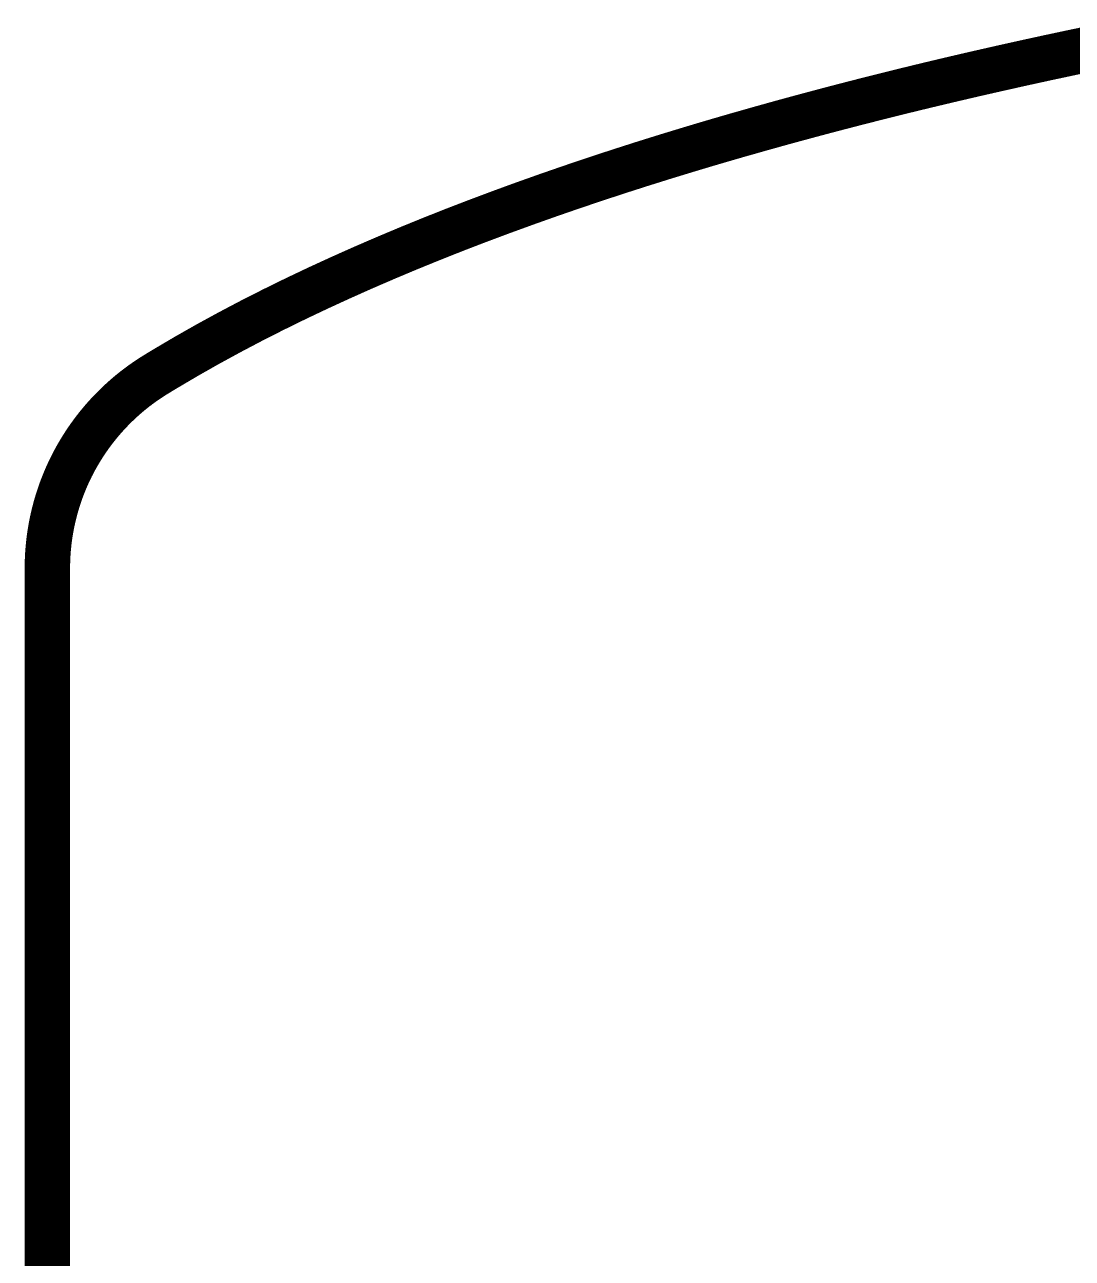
# Model space of a CAD drawing. Extents: x -0.2 to 60.2, y -0.2 to 22.2.
# Drawn here: x -0.2 to 9.02, y 9.88 to 20.73 of the extents above; entities that cross this region are included whole.
import ezdxf

# ---------------------------------------------------------------- set-up
doc = ezdxf.new("R2010")
doc.units = 0
doc.layers.add('20', color=7, linetype='CONTINUOUS')

msp = doc.modelspace()

# ---------------------------------------------------------------- linework, layer by layer
at = {"layer": '20', "const_width": 0.4}
for points in [[(9.2339, 20.534), (9.0207, 20.4894)], [(8.8077, 20.444), (8.5949, 20.3975)], [(9.0207, 20.4894), (8.8077, 20.444)], [(8.3823, 20.3501), (8.1699, 20.3018)], [(8.5949, 20.3975), (8.3823, 20.3501)], [(7.9577, 20.2524), (7.7458, 20.202)], [(8.1699, 20.3018), (7.9577, 20.2524)], [(7.3229, 20.098), (7.112, 20.0444)], [(7.5342, 20.1506), (7.3229, 20.098)], [(7.7458, 20.202), (7.5342, 20.1506)], [(6.9013, 19.9896), (6.6911, 19.9337)], [(7.112, 20.0444), (6.9013, 19.9896)], [(6.6911, 19.9337), (6.4812, 19.8767)], [(6.2717, 19.8184), (6.0625, 19.7589)], [(6.4812, 19.8767), (6.2717, 19.8184)], [(5.8538, 19.6982), (5.6455, 19.636)], [(6.0625, 19.7589), (5.8538, 19.6982)], [(5.4375, 19.5725), (5.23, 19.5076)], [(5.6455, 19.636), (5.4375, 19.5725)], [(5.23, 19.5076), (5.0229, 19.4412)], [(4.8162, 19.3732), (4.61, 19.3037)], [(5.0229, 19.4412), (4.8162, 19.3732)], [(4.4043, 19.2325), (4.199, 19.1596)], [(4.61, 19.3037), (4.4043, 19.2325)], [(4.199, 19.1596), (3.9942, 19.085)], [(3.9942, 19.085), (3.7899, 19.0085)], [(3.5862, 18.9302), (3.3833, 18.8498)], [(3.7899, 19.0085), (3.5862, 18.9302)], [(3.3833, 18.8498), (3.1811, 18.7675)], [(3.1811, 18.7675), (2.9799, 18.683)], [(2.7796, 18.5965), (2.5804, 18.5077)], [(2.9799, 18.683), (2.7796, 18.5965)], [(2.5804, 18.5077), (2.3823, 18.4167)], [(2.3823, 18.4167), (2.1854, 18.3233)], [(2.1854, 18.3233), (1.9897, 18.2274)], [(1.9897, 18.2274), (1.7954, 18.1288)], [(1.7954, 18.1288), (1.6026, 18.0273)], [(1.6026, 18.0273), (1.4112, 17.9229)], [(1.4112, 17.9229), (1.2215, 17.8152)], [(1.2215, 17.8152), (1.0334, 17.7043)], [(0.8706, 17.602), (0.8652, 17.5983)], [(0.876, 17.6057), (0.8706, 17.602)], [(0.8814, 17.6093), (0.876, 17.6057)], [(0.8869, 17.613), (0.8814, 17.6093)], [(0.8923, 17.6166), (0.8869, 17.613)], [(0.8978, 17.6203), (0.8923, 17.6166)], [(0.9032, 17.6239), (0.8978, 17.6203)], [(0.9087, 17.6274), (0.9032, 17.6239)], [(0.9142, 17.631), (0.9087, 17.6274)], [(0.9196, 17.6345), (0.9142, 17.631)], [(0.9251, 17.638), (0.9196, 17.6345)], [(0.9306, 17.6415), (0.9251, 17.638)], [(0.9361, 17.645), (0.9306, 17.6415)], [(0.9416, 17.6484), (0.9361, 17.645)], [(0.9471, 17.6518), (0.9416, 17.6484)], [(0.9527, 17.6553), (0.9471, 17.6518)], [(1.0334, 17.7043), (0.9527, 17.6553)], [(0.7276, 17.4945), (0.7225, 17.4902)], [(0.7328, 17.4988), (0.7276, 17.4945)], [(0.738, 17.503), (0.7328, 17.4988)], [(0.7432, 17.5071), (0.738, 17.503)], [(0.7484, 17.5114), (0.7432, 17.5071)], [(0.7536, 17.5155), (0.7484, 17.5114)], [(0.7588, 17.5197), (0.7536, 17.5155)], [(0.764, 17.5237), (0.7588, 17.5197)], [(0.7692, 17.5279), (0.764, 17.5237)], [(0.7745, 17.532), (0.7692, 17.5279)], [(0.7798, 17.536), (0.7745, 17.532)], [(0.785, 17.5401), (0.7798, 17.536)], [(0.7903, 17.5441), (0.785, 17.5401)], [(0.8009, 17.5521), (0.7903, 17.5441)], [(0.8062, 17.5561), (0.8009, 17.5521)], [(0.8115, 17.56), (0.8062, 17.5561)], [(0.8222, 17.5678), (0.8115, 17.56)], [(0.8275, 17.5717), (0.8222, 17.5678)], [(0.8329, 17.5755), (0.8275, 17.5717)], [(0.8382, 17.5794), (0.8329, 17.5755)], [(0.8436, 17.5832), (0.8382, 17.5794)], [(0.849, 17.587), (0.8436, 17.5832)], [(0.8544, 17.5908), (0.849, 17.587)], [(0.8598, 17.5946), (0.8544, 17.5908)], [(0.8652, 17.5983), (0.8598, 17.5946)], [(0.6072, 17.3867), (0.6024, 17.382)], [(0.6121, 17.3915), (0.6072, 17.3867)], [(0.617, 17.3962), (0.6121, 17.3915)], [(0.6219, 17.4008), (0.617, 17.3962)], [(0.6268, 17.4055), (0.6219, 17.4008)], [(0.6317, 17.4101), (0.6268, 17.4055)], [(0.6367, 17.4147), (0.6317, 17.4101)], [(0.6416, 17.4193), (0.6367, 17.4147)], [(0.6466, 17.4239), (0.6416, 17.4193)], [(0.6515, 17.4285), (0.6466, 17.4239)], [(0.6565, 17.433), (0.6515, 17.4285)], [(0.6615, 17.4375), (0.6565, 17.433)], [(0.6716, 17.4465), (0.6615, 17.4375)], [(0.6816, 17.4554), (0.6716, 17.4465)], [(0.6867, 17.4598), (0.6816, 17.4554)], [(0.6969, 17.4686), (0.6867, 17.4598)], [(0.7071, 17.4773), (0.6969, 17.4686)], [(0.7122, 17.4817), (0.7071, 17.4773)], [(0.7173, 17.486), (0.7122, 17.4817)], [(0.7225, 17.4902), (0.7173, 17.486)], [(0.5037, 17.2784), (0.4992, 17.2733)], [(0.5082, 17.2836), (0.5037, 17.2784)], [(0.5128, 17.2887), (0.5082, 17.2836)], [(0.5174, 17.2937), (0.5128, 17.2887)], [(0.522, 17.2988), (0.5174, 17.2937)], [(0.5266, 17.3038), (0.522, 17.2988)], [(0.5312, 17.3088), (0.5266, 17.3038)], [(0.5359, 17.3139), (0.5312, 17.3088)], [(0.5405, 17.3189), (0.5359, 17.3139)], [(0.5452, 17.3238), (0.5405, 17.3189)], [(0.5499, 17.3287), (0.5452, 17.3238)], [(0.5546, 17.3337), (0.5499, 17.3287)], [(0.5593, 17.3386), (0.5546, 17.3337)], [(0.564, 17.3435), (0.5593, 17.3386)], [(0.5687, 17.3484), (0.564, 17.3435)], [(0.5735, 17.3532), (0.5687, 17.3484)], [(0.5783, 17.3581), (0.5735, 17.3532)], [(0.5831, 17.3629), (0.5783, 17.3581)], [(0.5879, 17.3677), (0.5831, 17.3629)], [(0.5927, 17.3725), (0.5879, 17.3677)], [(0.5975, 17.3773), (0.5927, 17.3725)], [(0.6024, 17.382), (0.5975, 17.3773)], [(0.412, 17.1672), (0.4078, 17.1618)], [(0.4162, 17.1727), (0.412, 17.1672)], [(0.4204, 17.1781), (0.4162, 17.1727)], [(0.4246, 17.1836), (0.4204, 17.1781)], [(0.4289, 17.189), (0.4246, 17.1836)], [(0.4331, 17.1944), (0.4289, 17.189)], [(0.4374, 17.1998), (0.4331, 17.1944)], [(0.4417, 17.2051), (0.4374, 17.1998)], [(0.446, 17.2105), (0.4417, 17.2051)], [(0.4504, 17.2158), (0.446, 17.2105)], [(0.4547, 17.2211), (0.4504, 17.2158)], [(0.4591, 17.2264), (0.4547, 17.2211)], [(0.4635, 17.2317), (0.4591, 17.2264)], [(0.4679, 17.237), (0.4635, 17.2317)], [(0.4723, 17.2422), (0.4679, 17.237)], [(0.4767, 17.2474), (0.4723, 17.2422)], [(0.4812, 17.2526), (0.4767, 17.2474)], [(0.4857, 17.2579), (0.4812, 17.2526)], [(0.4901, 17.263), (0.4857, 17.2579)], [(0.4946, 17.2682), (0.4901, 17.263)], [(0.4992, 17.2733), (0.4946, 17.2682)], [(0.3357, 17.0605), (0.3319, 17.0548)], [(0.3396, 17.0663), (0.3357, 17.0605)], [(0.3435, 17.0721), (0.3396, 17.0663)], [(0.3473, 17.0778), (0.3435, 17.0721)], [(0.3512, 17.0834), (0.3473, 17.0778)], [(0.3552, 17.0892), (0.3512, 17.0834)], [(0.3591, 17.0948), (0.3552, 17.0892)], [(0.3631, 17.1005), (0.3591, 17.0948)], [(0.367, 17.1061), (0.3631, 17.1005)], [(0.371, 17.1118), (0.367, 17.1061)], [(0.375, 17.1174), (0.371, 17.1118)], [(0.3791, 17.1229), (0.375, 17.1174)], [(0.3831, 17.1286), (0.3791, 17.1229)], [(0.3872, 17.1341), (0.3831, 17.1286)], [(0.3913, 17.1397), (0.3872, 17.1341)], [(0.3954, 17.1452), (0.3913, 17.1397)], [(0.3995, 17.1508), (0.3954, 17.1452)], [(0.4036, 17.1562), (0.3995, 17.1508)], [(0.4078, 17.1618), (0.4036, 17.1562)], [(0.2665, 16.9489), (0.2631, 16.9428)], [(0.27, 16.9549), (0.2665, 16.9489)], [(0.2734, 16.9609), (0.27, 16.9549)], [(0.2769, 16.9668), (0.2734, 16.9609)], [(0.2805, 16.9728), (0.2769, 16.9668)], [(0.284, 16.9787), (0.2805, 16.9728)], [(0.2876, 16.9847), (0.284, 16.9787)], [(0.2912, 16.9906), (0.2876, 16.9847)], [(0.2948, 16.9965), (0.2912, 16.9906)], [(0.2984, 17.0023), (0.2948, 16.9965)], [(0.302, 17.0083), (0.2984, 17.0023)], [(0.3057, 17.0141), (0.302, 17.0083)], [(0.3094, 17.02), (0.3057, 17.0141)], [(0.3131, 17.0258), (0.3094, 17.02)], [(0.3168, 17.0316), (0.3131, 17.0258)], [(0.3206, 17.0374), (0.3168, 17.0316)], [(0.3243, 17.0433), (0.3206, 17.0374)], [(0.3281, 17.0491), (0.3243, 17.0433)], [(0.3319, 17.0548), (0.3281, 17.0491)], [(0.2108, 16.8453), (0.2078, 16.8391)], [(0.214, 16.8514), (0.2108, 16.8453)], [(0.2171, 16.8576), (0.214, 16.8514)], [(0.2202, 16.8637), (0.2171, 16.8576)], [(0.2234, 16.8699), (0.2202, 16.8637)], [(0.2266, 16.876), (0.2234, 16.8699)], [(0.2298, 16.8821), (0.2266, 16.876)], [(0.233, 16.8883), (0.2298, 16.8821)], [(0.2363, 16.8944), (0.233, 16.8883)], [(0.2395, 16.9005), (0.2363, 16.8944)], [(0.2428, 16.9066), (0.2395, 16.9005)], [(0.2462, 16.9126), (0.2428, 16.9066)], [(0.2495, 16.9187), (0.2462, 16.9126)], [(0.2529, 16.9248), (0.2495, 16.9187)], [(0.2562, 16.9308), (0.2529, 16.9248)], [(0.2596, 16.9368), (0.2562, 16.9308)], [(0.2631, 16.9428), (0.2596, 16.9368)], [(0.1587, 16.7323), (0.1561, 16.726)], [(0.1615, 16.7386), (0.1587, 16.7323)], [(0.1642, 16.745), (0.1615, 16.7386)], [(0.1669, 16.7513), (0.1642, 16.745)], [(0.1697, 16.7577), (0.1669, 16.7513)], [(0.1725, 16.764), (0.1697, 16.7577)], [(0.1753, 16.7703), (0.1725, 16.764)], [(0.1782, 16.7766), (0.1753, 16.7703)], [(0.181, 16.7828), (0.1782, 16.7766)], [(0.1839, 16.7891), (0.181, 16.7828)], [(0.1868, 16.7954), (0.1839, 16.7891)], [(0.1897, 16.8017), (0.1868, 16.7954)], [(0.1927, 16.8079), (0.1897, 16.8017)], [(0.1957, 16.8142), (0.1927, 16.8079)], [(0.1987, 16.8204), (0.1957, 16.8142)], [(0.2017, 16.8266), (0.1987, 16.8204)], [(0.2047, 16.8329), (0.2017, 16.8266)], [(0.2078, 16.8391), (0.2047, 16.8329)], [(0.1162, 16.6232), (0.1139, 16.6167)], [(0.1185, 16.6297), (0.1162, 16.6232)], [(0.1209, 16.6362), (0.1185, 16.6297)], [(0.1232, 16.6426), (0.1209, 16.6362)], [(0.1256, 16.6491), (0.1232, 16.6426)], [(0.128, 16.6555), (0.1256, 16.6491)], [(0.1305, 16.662), (0.128, 16.6555)], [(0.1329, 16.6684), (0.1305, 16.662)], [(0.1354, 16.6748), (0.1329, 16.6684)], [(0.1379, 16.6812), (0.1354, 16.6748)], [(0.1404, 16.6876), (0.1379, 16.6812)], [(0.143, 16.694), (0.1404, 16.6876)], [(0.1456, 16.7004), (0.143, 16.694)], [(0.1482, 16.7068), (0.1456, 16.7004)], [(0.1508, 16.7132), (0.1482, 16.7068)], [(0.1534, 16.7196), (0.1508, 16.7132)], [(0.1561, 16.726), (0.1534, 16.7196)], [(0.0822, 16.519), (0.0803, 16.5124)], [(0.0842, 16.5255), (0.0822, 16.519)], [(0.0861, 16.5321), (0.0842, 16.5255)], [(0.0881, 16.5386), (0.0861, 16.5321)], [(0.0902, 16.5451), (0.0881, 16.5386)], [(0.0922, 16.5517), (0.0902, 16.5451)], [(0.0943, 16.5582), (0.0922, 16.5517)], [(0.0964, 16.5647), (0.0943, 16.5582)], [(0.0985, 16.5712), (0.0964, 16.5647)], [(0.1006, 16.5778), (0.0985, 16.5712)], [(0.1028, 16.5843), (0.1006, 16.5778)], [(0.105, 16.5907), (0.1028, 16.5843)], [(0.1072, 16.5973), (0.105, 16.5907)], [(0.1094, 16.6038), (0.1072, 16.5973)], [(0.1116, 16.6103), (0.1094, 16.6038)], [(0.1139, 16.6167), (0.1116, 16.6103)], [(0.0526, 16.407), (0.0511, 16.4004)], [(0.0541, 16.4136), (0.0526, 16.407)], [(0.0557, 16.4202), (0.0541, 16.4136)], [(0.0573, 16.4268), (0.0557, 16.4202)], [(0.059, 16.4334), (0.0573, 16.4268)], [(0.0606, 16.44), (0.059, 16.4334)], [(0.0623, 16.4466), (0.0606, 16.44)], [(0.064, 16.4532), (0.0623, 16.4466)], [(0.0657, 16.4598), (0.064, 16.4532)], [(0.0674, 16.4664), (0.0657, 16.4598)], [(0.0692, 16.473), (0.0674, 16.4664)], [(0.071, 16.4795), (0.0692, 16.473)], [(0.0728, 16.4861), (0.071, 16.4795)], [(0.0746, 16.4927), (0.0728, 16.4861)], [(0.0765, 16.4992), (0.0746, 16.4927)], [(0.0784, 16.5058), (0.0765, 16.4992)], [(0.0803, 16.5124), (0.0784, 16.5058)], [(0.0308, 16.3011), (0.0296, 16.2945)], [(0.032, 16.3077), (0.0308, 16.3011)], [(0.0332, 16.3144), (0.032, 16.3077)], [(0.0344, 16.3209), (0.0332, 16.3144)], [(0.0357, 16.3276), (0.0344, 16.3209)], [(0.037, 16.3342), (0.0357, 16.3276)], [(0.0383, 16.3408), (0.037, 16.3342)], [(0.0396, 16.3475), (0.0383, 16.3408)], [(0.041, 16.3541), (0.0396, 16.3475)], [(0.0423, 16.3607), (0.041, 16.3541)], [(0.0437, 16.3673), (0.0423, 16.3607)], [(0.0451, 16.374), (0.0437, 16.3673)], [(0.0466, 16.3805), (0.0451, 16.374)], [(0.0481, 16.3872), (0.0466, 16.3805)], [(0.0495, 16.3938), (0.0481, 16.3872)], [(0.0511, 16.4004), (0.0495, 16.3938)], [(0.0149, 16.1951), (0.0141, 16.1885)], [(0.0157, 16.2018), (0.0149, 16.1951)], [(0.0166, 16.2083), (0.0157, 16.2018)], [(0.0174, 16.215), (0.0166, 16.2083)], [(0.0183, 16.2216), (0.0174, 16.215)], [(0.0192, 16.2282), (0.0183, 16.2216)], [(0.0202, 16.2349), (0.0192, 16.2282)], [(0.0211, 16.2415), (0.0202, 16.2349)], [(0.0221, 16.248), (0.0211, 16.2415)], [(0.0231, 16.2547), (0.0221, 16.248)], [(0.0242, 16.2613), (0.0231, 16.2547)], [(0.0252, 16.2679), (0.0242, 16.2613)], [(0.0263, 16.2746), (0.0252, 16.2679)], [(0.0274, 16.2812), (0.0263, 16.2746)], [(0.0285, 16.2878), (0.0274, 16.2812)], [(0.0296, 16.2945), (0.0285, 16.2878)], [(0.0043, 16.083), (0.0039, 16.0765)], [(0.0048, 16.0895), (0.0043, 16.083)], [(0.0052, 16.0962), (0.0048, 16.0895)], [(0.0057, 16.1027), (0.0052, 16.0962)], [(0.0062, 16.1093), (0.0057, 16.1027)], [(0.0068, 16.1159), (0.0062, 16.1093)], [(0.0073, 16.1225), (0.0068, 16.1159)], [(0.0079, 16.129), (0.0073, 16.1225)], [(0.0085, 16.1357), (0.0079, 16.129)], [(0.0091, 16.1423), (0.0085, 16.1357)], [(0.0098, 16.1488), (0.0091, 16.1423)], [(0.0104, 16.1555), (0.0098, 16.1488)], [(0.0111, 16.1621), (0.0104, 16.1555)], [(0.0118, 16.1686), (0.0111, 16.1621)], [(0.0126, 16.1753), (0.0118, 16.1686)], [(0.0133, 16.1819), (0.0126, 16.1753)], [(0.0141, 16.1885), (0.0133, 16.1819)], [(0.0002, 15.9784), (0.0001, 15.9718)], [(0.0003, 15.9849), (0.0002, 15.9784)], [(0.0004, 15.9914), (0.0003, 15.9849)], [(0.0005, 15.9979), (0.0004, 15.9914)], [(0.0007, 16.0044), (0.0005, 15.9979)], [(0.0009, 16.011), (0.0007, 16.0044)], [(0.0011, 16.0175), (0.0009, 16.011)], [(0.0013, 16.024), (0.0011, 16.0175)], [(0.0016, 16.0306), (0.0013, 16.024)], [(0.0018, 16.0371), (0.0016, 16.0306)], [(0.0021, 16.0436), (0.0018, 16.0371)], [(0.0024, 16.0502), (0.0021, 16.0436)], [(0.0028, 16.0568), (0.0024, 16.0502)], [(0.0031, 16.0633), (0.0028, 16.0568)], [(0.0035, 16.0699), (0.0031, 16.0633)], [(0.0039, 16.0765), (0.0035, 16.0699)], [(0.0001, 15.9654), (0, 15.9589)], [(0, 15.9589), (0, 15.9524)], [(0, 15.9524), (0, 6.0478)], [(0.0001, 15.9718), (0.0001, 15.9654)]]:
    msp.add_lwpolyline(points, dxfattribs=at)
at = {"layer": '20', "const_width": 0.2}
for points in [[(8.7868, 20.5417, 1), (8.8286, 20.3462)], [(8.829, 20.3462, 1), (8.7864, 20.5417)], [(9.0002, 20.5873, 1), (9.0412, 20.3915)], [(9.0416, 20.3916, 1), (8.9998, 20.5872)], [(8.3605, 20.4478, 1), (8.404, 20.2525)], [(8.4045, 20.2526, 1), (8.36, 20.4477)], [(8.5735, 20.4952, 1), (8.6162, 20.2998)], [(8.6166, 20.2999, 1), (8.5731, 20.4951)], [(7.935, 20.3498, 1), (7.9804, 20.155)], [(7.9808, 20.1551, 1), (7.9346, 20.3497)], [(8.1476, 20.3993, 1), (8.1921, 20.2042)], [(8.1925, 20.2044, 1), (8.1472, 20.3991)], [(7.3475, 20.0011, 1), (7.2983, 20.1949)], [(7.5106, 20.2477, 1), (7.5578, 20.0534)], [(7.5583, 20.0535, 1), (7.5101, 20.2476)], [(7.7227, 20.2993, 1), (7.7689, 20.1047)], [(7.7694, 20.1048, 1), (7.7222, 20.2992)], [(6.927, 19.893, 1), (6.8756, 20.0862)], [(7.0873, 20.1413, 1), (7.1366, 19.9474)], [(7.1371, 19.9476, 1), (7.0868, 20.1411)], [(7.2988, 20.195, 1), (7.347, 20.001)], [(6.6654, 20.0303, 1), (6.7167, 19.8371)], [(6.7173, 19.8372, 1), (6.6648, 20.0302)], [(6.8761, 20.0864, 1), (6.9265, 19.8928)], [(6.2449, 19.9147, 1), (6.2984, 19.7221)], [(6.299, 19.7222, 1), (6.2443, 19.9146)], [(6.4549, 19.9731, 1), (6.5074, 19.7802)], [(6.5079, 19.7803, 1), (6.4544, 19.973)], [(5.8259, 19.7942, 1), (5.8817, 19.6021)], [(5.8824, 19.6023, 1), (5.8252, 19.794)], [(6.0352, 19.8551, 1), (6.0899, 19.6627)], [(6.0905, 19.6629, 1), (6.0346, 19.8549)], [(5.4083, 19.6681, 1), (5.4667, 19.4769)], [(5.4673, 19.4771, 1), (5.4077, 19.6679)], [(5.6169, 19.7318, 1), (5.674, 19.5402)], [(5.6747, 19.5404, 1), (5.6162, 19.7316)], [(5.2001, 19.603, 1), (5.2598, 19.4122)], [(5.2605, 19.4124, 1), (5.1994, 19.6028)], [(4.785, 19.4682, 1), (4.8475, 19.2782)], [(4.8482, 19.2784, 1), (4.7843, 19.468)], [(4.9923, 19.5364, 1), (5.0534, 19.3459)], [(5.0541, 19.3462, 1), (4.9916, 19.5361)], [(4.4378, 19.1383, 1), (4.3709, 19.3267)], [(4.5781, 19.3984, 1), (4.642, 19.2089)], [(4.6427, 19.2091, 1), (4.5774, 19.3982)], [(4.1656, 19.2539, 1), (4.2325, 19.0654)], [(4.2333, 19.0657, 1), (4.1648, 19.2536)], [(4.3716, 19.327, 1), (4.437, 19.138)], [(3.9599, 19.179, 1), (4.0284, 18.991)], [(4.0292, 18.9913, 1), (3.9591, 19.1787)], [(3.5503, 19.0235, 1), (3.6221, 18.8368)], [(3.623, 18.8372, 1), (3.5494, 19.0231)], [(3.7548, 19.1022, 1), (3.8249, 18.9149)], [(3.8258, 18.9152, 1), (3.754, 19.1019)], [(3.3465, 18.9428, 1), (3.4201, 18.7568)], [(3.421, 18.7572, 1), (3.3455, 18.9424)], [(3.1434, 18.8601, 1), (3.2188, 18.6748)], [(3.2198, 18.6752, 1), (3.1424, 18.8597)], [(2.7399, 18.6882, 1), (2.8193, 18.5047)], [(2.8203, 18.5051, 1), (2.7389, 18.6878)], [(2.9412, 18.7752, 1), (3.0186, 18.5908)], [(3.0195, 18.5912, 1), (2.9402, 18.7748)], [(2.5397, 18.599, 1), (2.6211, 18.4163)], [(2.6221, 18.4168, 1), (2.5386, 18.5985)], [(2.3406, 18.5075, 1), (2.424, 18.3258)], [(2.4252, 18.3263, 1), (2.3394, 18.507)], [(2.1425, 18.4136, 1), (2.2282, 18.2329)], [(2.2294, 18.2335, 1), (2.1414, 18.413)], [(1.9457, 18.3171, 1), (2.0338, 18.1376)], [(2.035, 18.1382, 1), (1.9445, 18.3165)], [(1.7502, 18.2179, 1), (1.8407, 18.0396)], [(1.842, 18.0402, 1), (1.7489, 18.2173)], [(1.556, 18.1158, 1), (1.6491, 17.9388)], [(1.6505, 17.9395, 1), (1.5546, 18.1151)], [(1.3633, 18.0106, 1), (1.4591, 17.8351)], [(1.4606, 17.8359, 1), (1.3619, 18.0098)], [(1.1721, 17.9022, 1), (1.2708, 17.7282)], [(1.2723, 17.7291, 1), (1.1706, 17.9013)], [(0.8372, 17.7001, 1), (0.9474, 17.5332)], [(0.8427, 17.7037, 1), (0.9528, 17.5368)], [(0.8487, 17.7077, 1), (0.9577, 17.54)], [(0.8543, 17.7113, 1), (0.9631, 17.5435)], [(0.9276, 17.5198, 1), (0.8136, 17.6842)], [(0.8598, 17.7149, 1), (0.9685, 17.547)], [(0.9325, 17.5232, 1), (0.8195, 17.6882)], [(0.8658, 17.7188, 1), (0.9735, 17.5502)], [(0.8714, 17.7224, 1), (0.9788, 17.5536)], [(0.9372, 17.5264, 1), (0.8257, 17.6923)], [(0.8775, 17.7262, 1), (0.9838, 17.5568)], [(0.9426, 17.53, 1), (0.8311, 17.696)], [(0.8831, 17.7297, 1), (0.9892, 17.5602)], [(0.948, 17.5336, 1), (0.8366, 17.6997)], [(0.8886, 17.7332, 1), (0.9947, 17.5636)], [(0.9529, 17.5368, 1), (0.8426, 17.7037)], [(0.8947, 17.737, 1), (0.9996, 17.5667)], [(0.9583, 17.5404, 1), (0.8482, 17.7073)], [(0.9008, 17.7407, 1), (1.0045, 17.5698)], [(0.9632, 17.5436, 1), (0.8542, 17.7112)], [(0.9685, 17.547, 1), (0.8598, 17.7149)], [(0.974, 17.5506, 1), (0.8653, 17.7184)], [(0.979, 17.5537, 1), (0.8713, 17.7223)], [(0.9843, 17.5571, 1), (0.8769, 17.7259)], [(0.9893, 17.5602, 1), (0.883, 17.7297)], [(0.9947, 17.5636, 1), (0.8886, 17.7332)], [(1.0002, 17.5671, 1), (0.8941, 17.7366)], [(1.0051, 17.5701, 1), (0.9002, 17.7404)], [(0.9826, 17.7904, 1), (1.0842, 17.6181)], [(1.0853, 17.6188, 1), (0.9815, 17.7897)], [(0.6914, 17.5938, 1), (0.8158, 17.4372)], [(0.697, 17.5983, 1), (0.8206, 17.441)], [(0.7917, 17.4177, 1), (0.6635, 17.5713)], [(0.7019, 17.6021, 1), (0.8261, 17.4454)], [(0.7082, 17.6071, 1), (0.8303, 17.4487)], [(0.7963, 17.4215, 1), (0.6693, 17.576)], [(0.7135, 17.6112, 1), (0.8355, 17.4527)], [(0.801, 17.4253, 1), (0.675, 17.5806)], [(0.7188, 17.6153, 1), (0.8407, 17.4567)], [(0.8062, 17.4295, 1), (0.6802, 17.5848)], [(0.7242, 17.6194, 1), (0.8459, 17.4607)], [(0.8112, 17.4336, 1), (0.6855, 17.5891)], [(0.73, 17.6239, 1), (0.8506, 17.4643)], [(0.8159, 17.4373, 1), (0.6913, 17.5937)], [(0.821, 17.4414, 1), (0.6966, 17.5979)], [(0.7412, 17.6323, 1), (0.8606, 17.4719)], [(0.8258, 17.4451, 1), (0.7022, 17.6024)], [(0.7466, 17.6363, 1), (0.8658, 17.4758)], [(0.8313, 17.4495, 1), (0.7072, 17.6063)], [(0.7525, 17.6407, 1), (0.8706, 17.4793)], [(0.8356, 17.4528, 1), (0.7134, 17.6111)], [(0.8408, 17.4568, 1), (0.7187, 17.6152)], [(0.7632, 17.6485, 1), (0.8812, 17.4871)], [(0.846, 17.4607, 1), (0.7241, 17.6194)], [(0.7692, 17.6529, 1), (0.8858, 17.4905)], [(0.8512, 17.4648, 1), (0.7294, 17.6234)], [(0.7745, 17.6568, 1), (0.8912, 17.4943)], [(0.7805, 17.661, 1), (0.896, 17.4978)], [(0.8612, 17.4723, 1), (0.7406, 17.6319)], [(0.7859, 17.6649, 1), (0.9013, 17.5015)], [(0.8659, 17.4758, 1), (0.7465, 17.6363)], [(0.7914, 17.6687, 1), (0.9066, 17.5053)], [(0.8711, 17.4797, 1), (0.7519, 17.6403)], [(0.7973, 17.6729, 1), (0.9115, 17.5087)], [(0.8033, 17.6771, 1), (0.9162, 17.512)], [(0.8812, 17.4871, 1), (0.7631, 17.6485)], [(0.8082, 17.6804, 1), (0.9222, 17.5161)], [(0.8865, 17.491, 1), (0.7685, 17.6524)], [(0.8141, 17.6845, 1), (0.927, 17.5195)], [(0.8912, 17.4943, 1), (0.7746, 17.6568)], [(0.8202, 17.6887, 1), (0.9318, 17.5227)], [(0.8966, 17.4982, 1), (0.7799, 17.6606)], [(0.8257, 17.6924, 1), (0.9372, 17.5263)], [(0.9014, 17.5016, 1), (0.7858, 17.6648)], [(0.8312, 17.696, 1), (0.9426, 17.53)], [(0.9067, 17.5053, 1), (0.7913, 17.6687)], [(0.912, 17.5091, 1), (0.7968, 17.6725)], [(0.9169, 17.5125, 1), (0.8026, 17.6766)], [(0.9216, 17.5157, 1), (0.8087, 17.6808)], [(0.5635, 17.4832, 1), (0.6999, 17.337)], [(0.5686, 17.488, 1), (0.7047, 17.3414)], [(0.6771, 17.3152, 1), (0.5374, 17.4583)], [(0.5736, 17.4926, 1), (0.7096, 17.346)], [(0.6816, 17.3196, 1), (0.5426, 17.4633)], [(0.5791, 17.4977, 1), (0.714, 17.3501)], [(0.6863, 17.324, 1), (0.5477, 17.4683)], [(0.5842, 17.5023, 1), (0.7189, 17.3546)], [(0.6907, 17.3283, 1), (0.553, 17.4733)], [(0.5896, 17.5073, 1), (0.7234, 17.3587)], [(0.6956, 17.3328, 1), (0.558, 17.4781)], [(0.5948, 17.512, 1), (0.7283, 17.363)], [(0.7003, 17.3374, 1), (0.5631, 17.4828)], [(0.7049, 17.3416, 1), (0.5684, 17.4878)], [(0.6054, 17.5215, 1), (0.7378, 17.3715)], [(0.7097, 17.346, 1), (0.5735, 17.4926)], [(0.7146, 17.3506, 1), (0.5786, 17.4972)], [(0.6161, 17.5309, 1), (0.7472, 17.3799)], [(0.719, 17.3546, 1), (0.5841, 17.5023)], [(0.6213, 17.5354, 1), (0.7522, 17.3842)], [(0.7239, 17.3591, 1), (0.5892, 17.5069)], [(0.7284, 17.3632, 1), (0.5946, 17.5118)], [(0.632, 17.5447, 1), (0.7618, 17.3925)], [(0.7383, 17.372, 1), (0.6048, 17.521)], [(0.6423, 17.5535, 1), (0.7718, 17.4011)], [(0.648, 17.5584, 1), (0.7764, 17.4049)], [(0.7478, 17.3804, 1), (0.6155, 17.5304)], [(0.6536, 17.563, 1), (0.7811, 17.4089)], [(0.7523, 17.3843, 1), (0.6212, 17.5353)], [(0.6584, 17.567, 1), (0.7866, 17.4134)], [(0.6641, 17.5717, 1), (0.7911, 17.4173)], [(0.7623, 17.393, 1), (0.6314, 17.5442)], [(0.6698, 17.5764, 1), (0.7958, 17.4211)], [(0.675, 17.5806, 1), (0.801, 17.4253)], [(0.772, 17.4012, 1), (0.6422, 17.5534)], [(0.6803, 17.5849, 1), (0.806, 17.4294)], [(0.777, 17.4054, 1), (0.6474, 17.5579)], [(0.6861, 17.5896, 1), (0.8107, 17.4331)], [(0.7815, 17.4092, 1), (0.6532, 17.5627)], [(0.7862, 17.4131, 1), (0.6588, 17.5673)], [(0.5787, 17.2123, 1), (0.4287, 17.3446)], [(0.4579, 17.3769, 1), (0.6045, 17.2408)], [(0.5829, 17.2171, 1), (0.4335, 17.35)], [(0.4626, 17.382, 1), (0.6091, 17.2457)], [(0.5873, 17.222, 1), (0.4382, 17.3553)], [(0.4678, 17.3875, 1), (0.6132, 17.2502)], [(0.5914, 17.2264, 1), (0.4434, 17.361)], [(0.4726, 17.3926, 1), (0.6178, 17.255)], [(0.5963, 17.2319, 1), (0.4476, 17.3657)], [(0.4773, 17.3976, 1), (0.6224, 17.2599)], [(0.6001, 17.236, 1), (0.4531, 17.3716)], [(0.4826, 17.4031, 1), (0.6266, 17.2643)], [(0.6049, 17.2413, 1), (0.4575, 17.3764)], [(0.4873, 17.408, 1), (0.6312, 17.2692)], [(0.6091, 17.2458, 1), (0.4626, 17.3819)], [(0.4921, 17.413, 1), (0.6359, 17.274)], [(0.6137, 17.2507, 1), (0.4673, 17.387)], [(0.4974, 17.4184, 1), (0.6401, 17.2784)], [(0.6179, 17.2552, 1), (0.4724, 17.3924)], [(0.5023, 17.4235, 1), (0.6447, 17.283)], [(0.6224, 17.26, 1), (0.4773, 17.3975)], [(0.5075, 17.4287, 1), (0.6491, 17.2875)], [(0.6271, 17.2648, 1), (0.482, 17.4026)], [(0.5124, 17.4336, 1), (0.6538, 17.2922)], [(0.6313, 17.2692, 1), (0.4873, 17.408)], [(0.5172, 17.4385, 1), (0.6585, 17.2969)], [(0.636, 17.2741, 1), (0.492, 17.4129)], [(0.5226, 17.4438, 1), (0.6628, 17.3012)], [(0.6406, 17.2789, 1), (0.4969, 17.4179)], [(0.5275, 17.4487, 1), (0.6675, 17.3058)], [(0.6449, 17.2832, 1), (0.5021, 17.4233)], [(0.5325, 17.4535, 1), (0.6722, 17.3105)], [(0.6495, 17.2879, 1), (0.5071, 17.4283)], [(0.5377, 17.4586, 1), (0.6768, 17.3149)], [(0.5428, 17.4636, 1), (0.6814, 17.3193)], [(0.6539, 17.2923, 1), (0.5123, 17.4335)], [(0.5481, 17.4687, 1), (0.6858, 17.3236)], [(0.6586, 17.297, 1), (0.5172, 17.4384)], [(0.5531, 17.4734, 1), (0.6906, 17.3282)], [(0.6633, 17.3017, 1), (0.522, 17.4433)], [(0.5582, 17.4782, 1), (0.6954, 17.3327)], [(0.6677, 17.306, 1), (0.5274, 17.4485)], [(0.6723, 17.3106, 1), (0.5324, 17.4534)], [(0.4913, 17.1063, 1), (0.3326, 17.2281)], [(0.4955, 17.1117, 1), (0.3369, 17.2336)], [(0.4994, 17.1169, 1), (0.3413, 17.2393)], [(0.3639, 17.2679, 1), (0.5196, 17.1423)], [(0.5036, 17.1223, 1), (0.3456, 17.2448)], [(0.3684, 17.2734, 1), (0.5237, 17.1475)], [(0.5075, 17.1271, 1), (0.3503, 17.2508)], [(0.3731, 17.2792, 1), (0.5277, 17.1524)], [(0.5116, 17.1324, 1), (0.3546, 17.2563)], [(0.3776, 17.2847, 1), (0.5319, 17.1575)], [(0.5157, 17.1376, 1), (0.3591, 17.2619)], [(0.3823, 17.2904, 1), (0.5359, 17.1624)], [(0.3866, 17.2956, 1), (0.5403, 17.1677)], [(0.5197, 17.1425, 1), (0.3638, 17.2677)], [(0.3914, 17.3013, 1), (0.5444, 17.1726)], [(0.5239, 17.1477, 1), (0.3682, 17.2732)], [(0.3962, 17.3071, 1), (0.5484, 17.1773)], [(0.528, 17.1528, 1), (0.3727, 17.2788)], [(0.4004, 17.3121, 1), (0.553, 17.1827)], [(0.532, 17.1577, 1), (0.3774, 17.2845)], [(0.4053, 17.3178, 1), (0.557, 17.1875)], [(0.5362, 17.1628, 1), (0.3819, 17.29)], [(0.4102, 17.3235, 1), (0.5611, 17.1922)], [(0.5403, 17.1676, 1), (0.3867, 17.2957)], [(0.4148, 17.3288, 1), (0.5654, 17.1972)], [(0.5447, 17.173, 1), (0.391, 17.3009)], [(0.4195, 17.3341, 1), (0.5698, 17.2022)], [(0.5488, 17.1778, 1), (0.3958, 17.3066)], [(0.4241, 17.3394, 1), (0.5742, 17.2072)], [(0.5528, 17.1825, 1), (0.4006, 17.3123)], [(0.429, 17.3449, 1), (0.5784, 17.212)], [(0.5575, 17.188, 1), (0.4049, 17.3173)], [(0.4337, 17.3502, 1), (0.5828, 17.2169)], [(0.5615, 17.1927, 1), (0.4098, 17.323)], [(0.4388, 17.3559, 1), (0.5868, 17.2214)], [(0.5656, 17.1974, 1), (0.4147, 17.3286)], [(0.443, 17.3606, 1), (0.5917, 17.2268)], [(0.5699, 17.2024, 1), (0.4193, 17.3339)], [(0.4485, 17.3666, 1), (0.5955, 17.231)], [(0.5743, 17.2073, 1), (0.424, 17.3393)], [(0.4529, 17.3714, 1), (0.6003, 17.2362)], [(0.419, 17.0052, 1), (0.2525, 17.1159)], [(0.4227, 17.0107, 1), (0.2565, 17.1219)], [(0.4265, 17.0163, 1), (0.2604, 17.1278)], [(0.2812, 17.158, 1), (0.4449, 17.043)], [(0.43, 17.0215, 1), (0.2647, 17.134)], [(0.2856, 17.1643, 1), (0.4484, 17.048)], [(0.4338, 17.027, 1), (0.2687, 17.1399)], [(0.2897, 17.17, 1), (0.4523, 17.0535)], [(0.4376, 17.0325, 1), (0.2727, 17.1458)], [(0.2939, 17.1757, 1), (0.4562, 17.059)], [(0.4411, 17.0376, 1), (0.2771, 17.152)], [(0.298, 17.1816, 1), (0.4601, 17.0643)], [(0.4452, 17.0435, 1), (0.2809, 17.1575)], [(0.3025, 17.1877, 1), (0.4637, 17.0694)], [(0.4488, 17.0487, 1), (0.2852, 17.1636)], [(0.3064, 17.1931, 1), (0.468, 17.0751)], [(0.4524, 17.0536, 1), (0.2896, 17.1699)], [(0.3112, 17.1996, 1), (0.4714, 17.0798)], [(0.4563, 17.0591, 1), (0.2937, 17.1756)], [(0.3151, 17.2048, 1), (0.4757, 17.0856)], [(0.4602, 17.0646, 1), (0.2979, 17.1813)], [(0.3196, 17.2109, 1), (0.4794, 17.0906)], [(0.4641, 17.0699, 1), (0.3021, 17.1872)], [(0.3239, 17.2166, 1), (0.4834, 17.0959)], [(0.4678, 17.0749, 1), (0.3066, 17.1933)], [(0.3285, 17.2226, 1), (0.4871, 17.1009)], [(0.472, 17.0807, 1), (0.3105, 17.1987)], [(0.3327, 17.2281, 1), (0.4913, 17.1063)], [(0.4755, 17.0853, 1), (0.3153, 17.2051)], [(0.3371, 17.2339, 1), (0.4952, 17.1114)], [(0.4798, 17.0912, 1), (0.3192, 17.2103)], [(0.3414, 17.2394, 1), (0.4994, 17.1168)], [(0.4835, 17.0961, 1), (0.3237, 17.2164)], [(0.346, 17.2454, 1), (0.5032, 17.1217)], [(0.4876, 17.1014, 1), (0.328, 17.2221)], [(0.3504, 17.2509, 1), (0.5074, 17.127)], [(0.3548, 17.2565, 1), (0.5114, 17.1322)], [(0.3595, 17.2624, 1), (0.5154, 17.1371)], [(0.3534, 16.8995, 1), (0.1796, 16.9983)], [(0.3564, 16.9046, 1), (0.1835, 17.0051)], [(0.3599, 16.9106, 1), (0.187, 17.0111)], [(0.3631, 16.9161, 1), (0.1907, 17.0175)], [(0.3667, 16.9221, 1), (0.1943, 17.0235)], [(0.2097, 17.0491, 1), (0.3798, 16.9439)], [(0.3698, 16.9272, 1), (0.1983, 17.0302)], [(0.2133, 17.055, 1), (0.3834, 16.9497)], [(0.3733, 16.9332, 1), (0.2018, 17.0361)], [(0.2173, 17.0613, 1), (0.3868, 16.9552)], [(0.3767, 16.9387, 1), (0.2057, 17.0424)], [(0.2211, 17.0675, 1), (0.3903, 16.9607)], [(0.3803, 16.9446, 1), (0.2093, 17.0484)], [(0.2249, 17.0735, 1), (0.3938, 16.9664)], [(0.2287, 17.0794, 1), (0.3975, 16.9722)], [(0.3834, 16.9497, 1), (0.2134, 17.055)], [(0.2328, 17.0859, 1), (0.4008, 16.9774)], [(0.3871, 16.9556, 1), (0.217, 17.0609)], [(0.2367, 17.0919, 1), (0.4045, 16.983)], [(0.3905, 16.9611, 1), (0.2209, 17.0671)], [(0.2406, 17.0979, 1), (0.4081, 16.9886)], [(0.394, 16.9666, 1), (0.2248, 17.0733)], [(0.2447, 17.1042, 1), (0.4115, 16.9939)], [(0.3976, 16.9722, 1), (0.2286, 17.0794)], [(0.2486, 17.1102, 1), (0.4152, 16.9994)], [(0.4012, 16.978, 1), (0.2324, 17.0853)], [(0.2526, 17.1162, 1), (0.4188, 17.0049)], [(0.4045, 16.9832, 1), (0.2366, 17.0917)], [(0.2566, 17.122, 1), (0.4226, 17.0106)], [(0.4082, 16.9888, 1), (0.2404, 17.0977)], [(0.2608, 17.1283, 1), (0.4261, 17.0158)], [(0.4118, 16.9944, 1), (0.2444, 17.1037)], [(0.2648, 17.1342, 1), (0.4299, 17.0213)], [(0.4153, 16.9997, 1), (0.2485, 17.1099)], [(0.2688, 17.1401, 1), (0.4336, 17.0268)], [(0.2731, 17.1464, 1), (0.4372, 17.0319)], [(0.277, 17.1518, 1), (0.4412, 17.0378)], [(0.3004, 16.8007, 1), (0.1213, 16.8898)], [(0.3032, 16.8063, 1), (0.1247, 16.8965)], [(0.3064, 16.8127, 1), (0.1277, 16.9025)], [(0.3092, 16.8182, 1), (0.1312, 16.9093)], [(0.3123, 16.8242, 1), (0.1345, 16.9156)], [(0.1481, 16.9417, 1), (0.3244, 16.8471)], [(0.3154, 16.83, 1), (0.1378, 16.9221)], [(0.1516, 16.9481, 1), (0.3275, 16.8529)], [(0.3183, 16.8356, 1), (0.1413, 16.9287)], [(0.1551, 16.9546, 1), (0.3306, 16.8586)], [(0.3216, 16.8418, 1), (0.1445, 16.9348)], [(0.1584, 16.9607, 1), (0.3339, 16.8646)], [(0.3245, 16.8473, 1), (0.1481, 16.9415)], [(0.1621, 16.9673, 1), (0.3369, 16.8702)], [(0.3277, 16.8532, 1), (0.1514, 16.9478)], [(0.1657, 16.9739, 1), (0.34, 16.8757)], [(0.3308, 16.859, 1), (0.1549, 16.9542)], [(0.1691, 16.9798, 1), (0.3434, 16.8818)], [(0.3339, 16.8647, 1), (0.1584, 16.9606)], [(0.1727, 16.9864, 1), (0.3465, 16.8873)], [(0.3372, 16.8707, 1), (0.1618, 16.9668)], [(0.1761, 16.9923, 1), (0.35, 16.8934)], [(0.3403, 16.8763, 1), (0.1654, 16.9733)], [(0.18, 16.9992, 1), (0.3529, 16.8986)], [(0.3433, 16.8817, 1), (0.1691, 16.9799)], [(0.1835, 17.0051, 1), (0.3564, 16.9046)], [(0.3468, 16.8879, 1), (0.1725, 16.9858)], [(0.1872, 17.0116, 1), (0.3596, 16.9101)], [(0.3499, 16.8933, 1), (0.1762, 16.9924)], [(0.1907, 17.0175, 1), (0.3631, 16.9161)], [(0.1947, 17.0243, 1), (0.3662, 16.9213)], [(0.1983, 17.0302, 1), (0.3697, 16.9272)], [(0.2021, 17.0365, 1), (0.3731, 16.9328)], [(0.2057, 17.0424, 1), (0.3767, 16.9387)], [(0.2509, 16.6934, 1), (0.0666, 16.7712)], [(0.2534, 16.6994, 1), (0.0695, 16.7779)], [(0.256, 16.7055, 1), (0.0723, 16.7845)], [(0.2586, 16.7113, 1), (0.0753, 16.7913)], [(0.2614, 16.7177, 1), (0.078, 16.7976)], [(0.2639, 16.7233, 1), (0.0811, 16.8046)], [(0.2666, 16.7295, 1), (0.084, 16.811)], [(0.0962, 16.8378, 1), (0.2774, 16.753)], [(0.2693, 16.7354, 1), (0.087, 16.8177)], [(0.0993, 16.8443, 1), (0.2802, 16.759)], [(0.272, 16.7414, 1), (0.09, 16.8243)], [(0.1024, 16.8509, 1), (0.283, 16.7649)], [(0.2748, 16.7476, 1), (0.093, 16.8307)], [(0.1055, 16.8573, 1), (0.2859, 16.771)], [(0.2775, 16.7532, 1), (0.0962, 16.8376)], [(0.1087, 16.8642, 1), (0.2886, 16.7766)], [(0.2803, 16.7593, 1), (0.0991, 16.844)], [(0.1117, 16.8702, 1), (0.2916, 16.783)], [(0.2831, 16.7652, 1), (0.1022, 16.8506)], [(0.115, 16.8771, 1), (0.2944, 16.7886)], [(0.2859, 16.7711, 1), (0.1054, 16.8572)], [(0.1182, 16.8836, 1), (0.2973, 16.7945)], [(0.2889, 16.7772, 1), (0.1084, 16.8636)], [(0.1216, 16.8904, 1), (0.3001, 16.8001)], [(0.2916, 16.7828, 1), (0.1118, 16.8704)], [(0.1246, 16.8963, 1), (0.3033, 16.8065)], [(0.2947, 16.7892, 1), (0.1147, 16.8765)], [(0.1281, 16.9032, 1), (0.3061, 16.812)], [(0.2974, 16.7948, 1), (0.1181, 16.8833)], [(0.1313, 16.9095, 1), (0.3091, 16.818)], [(0.1346, 16.9159, 1), (0.3122, 16.8239)], [(0.1381, 16.9226, 1), (0.315, 16.8295)], [(0.1412, 16.9286, 1), (0.3183, 16.8357)], [(0.1448, 16.9354, 1), (0.3212, 16.8412)], [(0.2104, 16.5897, 1), (0.022, 16.6567)], [(0.2127, 16.5959, 1), (0.0244, 16.6635)], [(0.2149, 16.6021, 1), (0.0269, 16.6702)], [(0.2171, 16.6082, 1), (0.0293, 16.677)], [(0.2194, 16.6143, 1), (0.0318, 16.6838)], [(0.2217, 16.6205, 1), (0.0344, 16.6905)], [(0.224, 16.6266, 1), (0.0369, 16.6973)], [(0.2263, 16.6324, 1), (0.0396, 16.7043)], [(0.0475, 16.7246, 1), (0.2333, 16.6506)], [(0.2288, 16.6389, 1), (0.0421, 16.7107)], [(0.0502, 16.7312, 1), (0.2358, 16.6568)], [(0.2311, 16.6448, 1), (0.0448, 16.7176)], [(0.0529, 16.738, 1), (0.2382, 16.6628)], [(0.2335, 16.6509, 1), (0.0474, 16.7243)], [(0.0556, 16.7446, 1), (0.2407, 16.669)], [(0.2359, 16.657, 1), (0.0501, 16.731)], [(0.0584, 16.7516, 1), (0.2431, 16.6748)], [(0.2384, 16.6632, 1), (0.0527, 16.7376)], [(0.0611, 16.7579, 1), (0.2457, 16.6812)], [(0.2408, 16.6692, 1), (0.0555, 16.7444)], [(0.0639, 16.7648, 1), (0.2482, 16.6871)], [(0.2434, 16.6754, 1), (0.0582, 16.751)], [(0.0668, 16.7715, 1), (0.2507, 16.6931)], [(0.2457, 16.6812, 1), (0.0611, 16.7579)], [(0.0696, 16.7782, 1), (0.2533, 16.6991)], [(0.2484, 16.6876, 1), (0.0637, 16.7643)], [(0.0725, 16.785, 1), (0.2558, 16.705)], [(0.0753, 16.7913, 1), (0.2586, 16.7113)], [(0.0783, 16.7983, 1), (0.2611, 16.717)], [(0.0812, 16.8047, 1), (0.2638, 16.7232)], [(0.0841, 16.8114, 1), (0.2665, 16.7291)], [(0.0871, 16.818, 1), (0.2692, 16.7351)], [(0.0901, 16.8244, 1), (0.272, 16.7413)], [(0.0932, 16.8314, 1), (0.2746, 16.7469)], [(0.1782, 16.4909, 1), (-0.0138, 16.547)], [(0.18, 16.497, 1), (-0.0117, 16.554)], [(0.1819, 16.5031, 1), (-0.0096, 16.561)], [(0.1838, 16.5095, 1), (-0.0075, 16.5677)], [(0.1856, 16.5153, 1), (-0.0053, 16.5749)], [(0.1877, 16.5219, 1), (-0.0033, 16.5814)], [(0.1896, 16.5281, 1), (-0.0011, 16.5883)], [(0.1916, 16.5341, 1), (0.0012, 16.5953)], [(0.008, 16.6161, 1), (0.1976, 16.5524)], [(0.1937, 16.5406, 1), (0.0033, 16.6019)], [(0.0102, 16.6228, 1), (0.1997, 16.5587)], [(0.1956, 16.5465, 1), (0.0056, 16.609)], [(0.0126, 16.6297, 1), (0.2017, 16.5648)], [(0.1977, 16.5527, 1), (0.0079, 16.6158)], [(0.0149, 16.6365, 1), (0.2039, 16.571)], [(0.1998, 16.5589, 1), (0.0101, 16.6226)], [(0.0173, 16.6433, 1), (0.206, 16.5772)], [(0.2019, 16.5652, 1), (0.0124, 16.6293)], [(0.0197, 16.6502, 1), (0.2081, 16.5833)], [(0.204, 16.5713, 1), (0.0148, 16.6362)], [(0.0221, 16.657, 1), (0.2103, 16.5894)], [(0.2061, 16.5775, 1), (0.0171, 16.643)], [(0.0245, 16.6638, 1), (0.2125, 16.5956)], [(0.2083, 16.5837, 1), (0.0195, 16.6498)], [(0.027, 16.6705, 1), (0.2148, 16.6018)], [(0.0294, 16.6773, 1), (0.217, 16.6079)], [(0.032, 16.6841, 1), (0.2193, 16.614)], [(0.0345, 16.6909, 1), (0.2216, 16.6201)], [(0.0371, 16.6979, 1), (0.2238, 16.626)], [(0.0396, 16.7042, 1), (0.2263, 16.6325)], [(0.0423, 16.7112, 1), (0.2286, 16.6384)], [(0.0449, 16.7179, 1), (0.2309, 16.6445)], [(0.15, 16.3844, 1), (-0.0448, 16.4296)], [(0.1515, 16.3906, 1), (-0.0432, 16.4366)], [(0.153, 16.3969, 1), (-0.0415, 16.4435)], [(0.1545, 16.4032, 1), (-0.0399, 16.4504)], [(0.156, 16.4094, 1), (-0.0381, 16.4574)], [(0.1576, 16.4157, 1), (-0.0364, 16.4643)], [(0.1592, 16.4221, 1), (-0.0347, 16.4711)], [(0.1608, 16.4283, 1), (-0.0329, 16.4781)], [(0.1625, 16.4346, 1), (-0.0311, 16.485)], [(0.1641, 16.4407, 1), (-0.0292, 16.492)], [(-0.0254, 16.5062, 1), (0.1674, 16.4529)], [(0.1658, 16.4471, 1), (-0.0274, 16.4988)], [(-0.0235, 16.513, 1), (0.1691, 16.4592)], [(0.1675, 16.4534, 1), (-0.0255, 16.5057)], [(-0.0216, 16.5199, 1), (0.1709, 16.4655)], [(0.1692, 16.4595, 1), (-0.0236, 16.5127)], [(-0.0196, 16.527, 1), (0.1726, 16.4715)], [(0.171, 16.4658, 1), (-0.0217, 16.5196)], [(-0.0177, 16.5337, 1), (0.1744, 16.4779)], [(0.1727, 16.4721, 1), (-0.0197, 16.5264)], [(-0.0157, 16.5404, 1), (0.1763, 16.4843)], [(-0.0136, 16.5475, 1), (0.1781, 16.4904)], [(0.1745, 16.4781, 1), (-0.0177, 16.5335)], [(-0.0116, 16.5545, 1), (0.1799, 16.4965)], [(0.1763, 16.4845, 1), (-0.0158, 16.5402)], [(-0.0095, 16.5611, 1), (0.1818, 16.503)], [(-0.0073, 16.5684, 1), (0.1836, 16.5088)], [(-0.0053, 16.5748, 1), (0.1856, 16.5154)], [(-0.0032, 16.5818, 1), (0.1876, 16.5215)], [(-0.0009, 16.5888, 1), (0.1895, 16.5276)], [(0.0012, 16.5954, 1), (0.1915, 16.534)], [(0.0035, 16.6025, 1), (0.1935, 16.54)], [(0.0057, 16.6093, 1), (0.1955, 16.5462)], [(0.1293, 16.2839, 1), (-0.0677, 16.3183)], [(0.1304, 16.2899, 1), (-0.0664, 16.3255)], [(0.1316, 16.2965, 1), (-0.0652, 16.3322)], [(0.1327, 16.3025, 1), (-0.0638, 16.3394)], [(0.134, 16.309, 1), (-0.0626, 16.3462)], [(0.1351, 16.3151, 1), (-0.0612, 16.3533)], [(0.1364, 16.3217, 1), (-0.0599, 16.36)], [(0.1377, 16.3279, 1), (-0.0585, 16.367)], [(0.1389, 16.334, 1), (-0.057, 16.3741)], [(0.1402, 16.3404, 1), (-0.0556, 16.381)], [(0.1416, 16.3467, 1), (-0.0541, 16.3879)], [(-0.051, 16.4023, 1), (0.1442, 16.3588)], [(0.1429, 16.353, 1), (-0.0526, 16.3949)], [(-0.0495, 16.4092, 1), (0.1456, 16.3651)], [(0.1443, 16.3592, 1), (-0.0511, 16.4019)], [(-0.048, 16.4159, 1), (0.1471, 16.3716)], [(0.1457, 16.3654, 1), (-0.0496, 16.4089)], [(-0.0464, 16.423, 1), (0.1485, 16.3778)], [(0.1471, 16.3717, 1), (-0.048, 16.4158)], [(-0.0447, 16.43, 1), (0.1499, 16.384)], [(0.1486, 16.3783, 1), (-0.0465, 16.4225)], [(-0.0431, 16.4369, 1), (0.1514, 16.3903)], [(-0.0415, 16.4438, 1), (0.1529, 16.3966)], [(-0.0398, 16.4508, 1), (0.1544, 16.4028)], [(-0.0381, 16.4577, 1), (0.156, 16.4091)], [(-0.0363, 16.4645, 1), (0.1575, 16.4155)], [(-0.0346, 16.4715, 1), (0.1591, 16.4217)], [(-0.0328, 16.4784, 1), (0.1607, 16.428)], [(-0.031, 16.4855, 1), (0.1623, 16.4341)], [(-0.0292, 16.4922, 1), (0.164, 16.4405)], [(-0.0273, 16.4991, 1), (0.1657, 16.4468)], [(0.1142, 16.1831, 1), (-0.0844, 16.2071)], [(0.115, 16.1893, 1), (-0.0835, 16.2142)], [(0.1158, 16.1958, 1), (-0.0826, 16.2209)], [(0.1166, 16.2019, 1), (-0.0817, 16.228)], [(0.1174, 16.2083, 1), (-0.0808, 16.2349)], [(0.1183, 16.2144, 1), (-0.0798, 16.242)], [(0.1192, 16.221, 1), (-0.0789, 16.2487)], [(0.1201, 16.2271, 1), (-0.0778, 16.2558)], [(0.121, 16.2332, 1), (-0.0768, 16.2629)], [(0.122, 16.2398, 1), (-0.0758, 16.2696)], [(0.123, 16.2459, 1), (-0.0746, 16.2767)], [(-0.0724, 16.2909, 1), (0.1249, 16.2582)], [(0.124, 16.2524, 1), (-0.0736, 16.2835)], [(-0.0712, 16.2979, 1), (0.126, 16.2645)], [(0.125, 16.2585, 1), (-0.0724, 16.2906)], [(-0.0701, 16.3047, 1), (0.1271, 16.2709)], [(0.126, 16.2649, 1), (-0.0713, 16.2975)], [(-0.0689, 16.3116, 1), (0.1282, 16.2773)], [(0.1271, 16.2711, 1), (-0.0701, 16.3045)], [(-0.0676, 16.3189, 1), (0.1292, 16.2833)], [(0.1282, 16.2775, 1), (-0.0689, 16.3114)], [(-0.0664, 16.3256, 1), (0.1304, 16.2898)], [(-0.0651, 16.3328, 1), (0.1315, 16.2959)], [(-0.0638, 16.3396, 1), (0.1327, 16.3023)], [(-0.0625, 16.3467, 1), (0.1339, 16.3085)], [(-0.0612, 16.3534, 1), (0.1351, 16.315)], [(-0.0598, 16.3604, 1), (0.1363, 16.3213)], [(-0.0584, 16.3675, 1), (0.1376, 16.3274)], [(-0.057, 16.3744, 1), (0.1389, 16.3337)], [(-0.0555, 16.3813, 1), (0.1402, 16.3401)], [(-0.0541, 16.3882, 1), (0.1415, 16.3464)], [(-0.0526, 16.3953, 1), (0.1428, 16.3526)], [(0.1041, 16.0766, 1), (-0.0955, 16.0894)], [(0.1045, 16.0827, 1), (-0.095, 16.0964)], [(0.105, 16.0892, 1), (-0.0945, 16.1031)], [(0.1055, 16.0952, 1), (-0.094, 16.1102)], [(0.1059, 16.1016, 1), (-0.0935, 16.117)], [(0.1064, 16.1077, 1), (-0.0929, 16.1241)], [(0.107, 16.1142, 1), (-0.0923, 16.1308)], [(0.1075, 16.1203, 1), (-0.0917, 16.1378)], [(0.1081, 16.1266, 1), (-0.0911, 16.1447)], [(0.1087, 16.1329, 1), (-0.0904, 16.1516)], [(0.1093, 16.1392, 1), (-0.0898, 16.1585)], [(0.1099, 16.1453, 1), (-0.089, 16.1656)], [(0.1106, 16.1516, 1), (-0.0883, 16.1725)], [(0.1113, 16.158, 1), (-0.0876, 16.1793)], [(-0.0868, 16.1868, 1), (0.1119, 16.1638)], [(0.112, 16.1644, 1), (-0.0868, 16.1862)], [(-0.086, 16.1935, 1), (0.1127, 16.1703)], [(0.1127, 16.1704, 1), (-0.086, 16.1934)], [(-0.0852, 16.2005, 1), (0.1134, 16.1765)], [(0.1134, 16.1769, 1), (-0.0852, 16.2001)], [(-0.0843, 16.2075, 1), (0.1141, 16.1827)], [(-0.0835, 16.2143, 1), (0.1149, 16.1892)], [(-0.0826, 16.2214, 1), (0.1157, 16.1953)], [(-0.0817, 16.2282, 1), (0.1166, 16.2017)], [(-0.0807, 16.2354, 1), (0.1174, 16.2078)], [(-0.0798, 16.2421, 1), (0.1183, 16.2143)], [(-0.0788, 16.2492, 1), (0.1191, 16.2205)], [(-0.0778, 16.2563, 1), (0.12, 16.2266)], [(-0.0768, 16.2629, 1), (0.121, 16.2332)], [(-0.0757, 16.2701, 1), (0.1219, 16.2393)], [(-0.0746, 16.2769, 1), (0.1229, 16.2457)], [(-0.0735, 16.284, 1), (0.1239, 16.2519)], [(0.1002, 15.9771, 1), (-0.0998, 15.9796)], [(0.1003, 15.9834, 1), (-0.0997, 15.9864)], [(0.1004, 15.9896, 1), (-0.0996, 15.9932)], [(0.1005, 15.9957, 1), (-0.0994, 16.0001)], [(0.1007, 16.0019, 1), (-0.0993, 16.0069)], [(0.1008, 16.008, 1), (-0.0991, 16.0139)], [(0.101, 16.0144, 1), (-0.0989, 16.0206)], [(0.1013, 16.0205, 1), (-0.0986, 16.0275)], [(0.1015, 16.0267, 1), (-0.0984, 16.0344)], [(0.1018, 16.033, 1), (-0.0981, 16.0412)], [(0.102, 16.0392, 1), (-0.0978, 16.0481)], [(0.1023, 16.0455, 1), (-0.0974, 16.0549)], [(0.1026, 16.0516, 1), (-0.0971, 16.0619)], [(0.103, 16.058, 1), (-0.0967, 16.0686)], [(-0.0963, 16.0759, 1), (0.1033, 16.0638)], [(0.1033, 16.0641, 1), (-0.0963, 16.0756)], [(-0.0959, 16.0829, 1), (0.1037, 16.07)], [(0.1037, 16.0704, 1), (-0.0959, 16.0825)], [(-0.0954, 16.0899, 1), (0.1041, 16.0761)], [(-0.095, 16.0965, 1), (0.1045, 16.0826)], [(-0.0945, 16.1036, 1), (0.105, 16.0887)], [(-0.094, 16.1104, 1), (0.1054, 16.095)], [(-0.0934, 16.1175, 1), (0.1059, 16.1011)], [(-0.0929, 16.1242, 1), (0.1064, 16.1076)], [(-0.0923, 16.1313, 1), (0.1069, 16.1137)], [(-0.0917, 16.1381, 1), (0.1075, 16.12)], [(-0.091, 16.145, 1), (0.1081, 16.1263)], [(-0.0904, 16.1519, 1), (0.1087, 16.1326)], [(-0.0897, 16.159, 1), (0.1093, 16.1387)], [(-0.089, 16.1659, 1), (0.1099, 16.145)], [(-0.0883, 16.1727, 1), (0.1106, 16.1514)], [(-0.0876, 16.1795, 1), (0.1112, 16.1578)], [(0.1, 15.9588, 1), (-0.1, 15.959)], [(0.1, 15.9524, 1), (-0.1, 15.9524)], [(0.1001, 15.9711, 1), (-0.0999, 15.9726)], [(0.1, 15.9648, 1), (-0.0999, 15.966)], [(-0.0999, 15.9731, 1), (0.1001, 15.9706)], [(-0.0999, 15.9662, 1), (0.1, 15.9646)], [(-0.0998, 15.9799, 1), (0.1002, 15.9768)], [(-0.0997, 15.9867, 1), (0.1003, 15.9831)], [(-0.0996, 15.9936, 1), (0.1004, 15.9892)], [(-0.0994, 16.0004, 1), (0.1005, 15.9954)], [(-0.0993, 16.0073, 1), (0.1007, 16.0015)], [(-0.0991, 16.014, 1), (0.1008, 16.0079)], [(-0.0988, 16.021, 1), (0.101, 16.014)], [(-0.0986, 16.0278, 1), (0.1012, 16.0202)], [(-0.0983, 16.0347, 1), (0.1015, 16.0264)], [(-0.0981, 16.0415, 1), (0.1017, 16.0327)], [(-0.0978, 16.0484, 1), (0.102, 16.0389)], [(-0.0974, 16.0554, 1), (0.1023, 16.045)], [(-0.0971, 16.0621, 1), (0.1026, 16.0514)], [(-0.0967, 16.0691, 1), (0.103, 16.0575)], [(-0.1, 15.9595, 1), (0.1, 15.9583)], [(-0.1, 15.9525, 1), (0.1, 15.9523)]]:
    msp.add_lwpolyline(points, format="xyb", dxfattribs=at)

doc.saveas('drawing.dxf')
